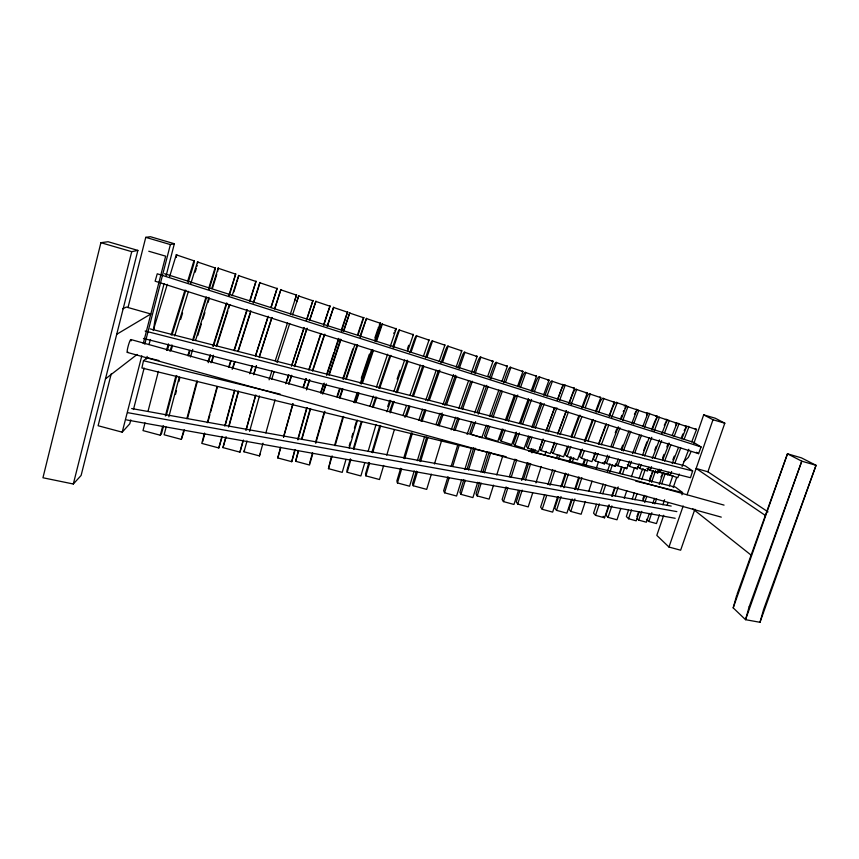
<?xml version="1.0" encoding="UTF-8"?>
<svg xmlns="http://www.w3.org/2000/svg" width="859" height="859" viewBox="0 0 859 859"><rect width="100%" height="100%" fill="white"/><g stroke="black" fill="none" stroke-linecap="round" stroke-linejoin="round"><path stroke-width="1.29" d="M360.243 337.49L366.535 318.238L360.2 335.729M357.924 335.461L363.797 317.454L362.917 319.14M312.826 453.498L309.519 465.02L295.636 461.283L298.352 450.524M343.911 330.779L349.785 312.73L343.16 331.585M280.625 447.163L277.79 457.944L291.738 461.691L294.841 449.633M341.42 331.241L347.734 311.892L346.628 314.34M327.343 326.527L333.646 307.146L327.139 326.109M238.652 275.986L238.63 275.342L232.134 295.797M323.779 325.293L330.092 305.879L327.805 312.096M218.197 269.178L218.293 267.901L211.722 288.495M158.883 360.533L147.168 357.666L143.496 360.726L141.885 367.996L506.176 456.752M309.627 320.568L315.94 301.101L309.627 319.978M271.133 307.361L277.156 288.216L270.907 307.608M306.684 319.913L312.998 300.446L312.332 302.218M100.9 242.7L42.95 477.765L73.326 484.004L81.111 475.457L137.88 250.409L108.084 241.733L100.9 242.7L131.728 251.666L137.88 250.409M73.326 484.004L131.728 251.666M247.038 440.978L243.977 451.78L259.45 455.925L259.912 454.1M111.251 373.772L98.109 425.742L122.203 432.174L129.784 423.788L130.783 419.901M128.012 307.511L145.762 237.352L150.4 236.708L174.356 243.741L166.088 275.879M143.249 343.536L165.669 256.165L148.768 251.236M122.203 432.174L141.81 355.841M144.795 344.191L170.383 244.579L174.356 243.741M164.101 283.599L157.154 310.593A21.765 2.48 -74.8 0 0 154.158 329.18M133.456 409.528L144.14 368.06M146.47 358.987L147.147 356.399M145.01 422.864L143.002 430.595L160.322 435.234L161.535 433.537L163.575 425.806M148.027 411.278L158.4 371.346M274.848 308.585L280.893 289.483L274.655 308.832M160.322 435.234L162.684 426.236M165.379 415.971L175.837 376.156M166.281 415.488L176.793 375.512M166.141 427.084L164.112 434.772L181.346 439.389L184.449 429.962M168.847 416.819L179.306 377.069M175.483 394.464L176.492 390.598M178.865 381.579L179.885 377.724M217.628 271.498L217.853 270.628M181.346 439.389L183.762 430.316M186.865 418.655L196.861 381.074M187.52 418.408L197.43 381.181M238.373 277.167L237.922 278.81M204.539 433.065L201.758 443.384L218.82 447.958L222.052 437.124M207.32 422.735L217.048 386.614M202.66 441.644L204.721 433.967M207.824 422.467L209.886 414.8M210.573 412.245L217.467 386.679M218.82 447.958L221.976 436.372M224.768 426.085L234.571 390.072M225.219 425.484L234.722 390.555M243.365 440.044L239.929 452.145L222.953 447.603L225.756 437.328M228.558 427.052L238.373 391.092M226.153 436.791L222.953 447.603M228.977 426.451L238.491 391.575M239.929 452.145L243.097 440.624M245.921 430.38L255.445 395.806M246.211 429.736L255.789 394.968M249.625 431.315L259.472 395.956M737.043 594.321L787.467 453.81L801.34 457.826L816.05 465.31L759.99 622.292L745.548 619.683L733.199 607.882L736.657 595.394M259.45 455.925L263.004 443.18M265.85 432.979L275.084 399.822M283.491 436.952L292.833 403.762M277.79 457.944L280.689 447.636M283.588 437.338L293.016 403.859M759.99 622.292L763.597 609.482L816.05 465.31L801.78 461.186L787.467 453.81L733.199 607.882M297.729 439.454L306.76 407.617M291.738 461.691L295.013 450.127M297.933 439.851L307.05 407.735M301.606 439.078L310.282 408.562M295.636 461.283L298.556 451.029M301.842 439.475L310.593 408.691M309.605 463.13L312.558 452.822M315.511 442.503L324.015 412.835M315.758 443.265L324.927 411.278M331.37 456.483L328.46 468.66L342.226 472.364L345.93 459.662M334.72 444.919L342.902 416.658M328.46 468.66L332.154 455.925M335.107 445.724L343.589 416.422M349.162 446.089L350.289 442.245M351.782 437.124L352.909 433.28M354.402 428.147L356.27 421.737M349.269 448.215L357.441 420.255M350.354 458.813L346.982 470.335L347.176 472.257L360.877 475.95L364.678 463.087M353.35 448.581L361.209 421.705M347.176 472.257L350.891 459.565M353.865 449.418L362.036 421.501M368.092 451.512L376.049 424.507M368.908 462.432L365.515 473.9L365.859 475.854L379.485 479.526L383.683 465.428M371.926 452.231L379.839 425.463M365.859 475.854L369.649 463.012M372.688 452.736L380.666 425.763M386.743 455.184L394.378 429.564M237.653 279.755L237.03 281.784M400.681 468.262L396.869 480.933L397.438 482.93L409.603 486.205L414.231 470.925M403.719 458.126L411.343 432.796M397.438 482.93L401.658 468.885M404.729 458.674L412.417 433.151M417.324 460.735L424.647 436.544M416.368 471.119L412.535 483.735L413.222 485.754L426.687 489.383L431.347 474.157M419.428 461.015L426.698 437.038M413.222 485.754L417.474 471.763M420.556 461.584L427.889 437.424M148.929 344.599L150.486 339.477M153.224 330.5L167.28 284.329M169.62 276.63L176.267 254.833L193.962 260.792A7.344 0.687 -72.5 0 1 192.878 267.181L188.164 282.547M292.554 314.888L298.771 295.646L296.699 301.971M434.439 464.01L441.816 439.905M166.463 350.268L168.428 343.879M171.177 334.935L184.932 290.192M187.681 281.247L193.962 260.792M167.301 350.397L168.879 345.275M172.025 335.031L185.802 290.224M169.975 351.277L171.94 344.899M174.688 335.966L188.432 291.319M190.795 283.663L197.473 261.974L215.061 267.901A7.323 0.537 -72.4 0 1 213.805 274.214L209.048 289.494M171.177 350.128L172.358 346.295M180.615 319.462L182.58 313.073M195.176 272.185L196.357 268.352M447.99 476.67L443.652 490.725L444.565 492.787L456.58 496.03L461.67 479.633M451.136 466.448L457.836 444.715M444.565 492.787L449.246 477.615M452.757 466.244L459.382 444.758M187.81 355.637L189.388 350.547M192.556 340.379L205.977 297.15M208.748 288.248L215.061 267.901M188.475 355.723L190.054 350.622M193.221 340.432L206.675 297.139M258.398 287.829L259.901 282.407L253.244 303.109M464.805 469.551L471.462 448.108M463.86 479.558L459.909 492.293L460.939 494.354L472.912 497.597L477.711 482.253M467.028 469.379L473.76 447.732M190.397 357.043L192.77 349.42M195.53 340.54L208.952 297.375M197.753 335.515L201.317 324.079M202.896 318.99L204.882 312.633M208.039 302.465L209.231 298.642M212.398 288.474L216.747 274.483M460.939 494.354L465.32 480.267M468.509 470.023L475.285 448.248M681.896 494.795L682.583 492.594L675.561 487.171L528.5 451.125M208.136 361.381L210.122 355.057M212.903 346.198L226.4 303.184M228.784 295.593L235.753 273.785L229.321 295.528M208.232 362.691L210.616 355.089M213.408 346.22L226.926 303.13M211.078 362.799L213.462 355.218M216.243 346.36L229.353 304.644M211.937 361.564L213.537 356.506M217.123 345.103L227.871 310.915M228.666 308.381L229.858 304.58M233.841 291.92L236.633 283.051M290.374 314.083L296.613 294.777L294.551 301.112M480.911 472.031L487.311 451.587M479.623 482.425L476.036 493.839L477.196 495.911L489.115 499.133L493.538 485.131M482.801 472.278L489.158 451.974M477.196 495.911L481.19 483.145M484.401 472.944L490.8 452.521M496.749 474.941L502.783 455.85M228.752 366.997L230.781 360.608M234.013 350.397L246.973 309.519M249.808 300.586L256.068 281.118L249.872 301.466M229.052 367.104L231.05 360.791M234.249 350.697L247.07 310.303M232.188 369.391L234.614 361.746M237.857 351.546L250.817 310.765M232.886 368.114L234.915 361.725M238.168 351.503L250.356 313.148M254.017 301.638L258.076 288.86M506.123 486.881L502.118 499.498L503.449 501.602L513.972 504.458L518.428 490.521M509.333 476.788L514.938 459.114M503.449 501.602L507.894 487.644M511.116 477.486L516.774 459.715M243.977 451.78L244.547 449.976M521.671 480.385L527.34 462.647M530.991 451.243L531.796 448.709M519.899 490.607L516.27 501.935L517.709 504.05L528.199 506.896L532.677 493.002M523.518 479.29L528.747 462.937M531.968 452.876L533.181 449.096M150.185 328.9L685.321 465.911L692.633 470.968L690.486 477.711L143.442 338.446M249.733 373.665L252.17 366.041M255.434 355.884L268.051 316.499M249.894 373.622L252.342 365.977M255.606 355.776L268.276 316.284M253.888 373.493L256.326 365.88M259.182 357.011L271.798 317.701M253.609 374.717L256.465 365.816M259.321 356.914L271.981 317.486M517.709 504.05L522.175 490.135M525.418 480.009L530.679 463.559M534.33 452.167L535.146 449.633M269.103 379.818L271.981 370.852M275.234 360.855L287.507 322.93M535.93 482.898L541.213 466.48M544.874 455.109L546.099 451.319M271.723 379.163L274.161 371.507M277.027 362.659L289.73 323.467M544.67 494.623L540.612 507.143L542.222 509.29L552.648 512.114L557.555 497.039M547.913 484.605L552.777 469.594M556.428 458.33L557.641 454.572M542.222 509.29L546.721 495.439M549.985 485.367L554.882 470.26M558.565 458.921L559.789 455.141M285.736 383.629L288.613 374.803M291.491 365.977L303.828 328.159M306.298 320.59L311.162 305.707M285.886 383.662L288.796 374.739M291.706 365.816L304.193 327.569M289.043 382.985L291.512 375.426M294.39 366.61L306.749 328.804M288.807 384.284L291.716 375.362M294.637 366.439L307.125 328.213M560.841 486.978L565.351 473.159M569.034 461.852L570.677 456.816M558.543 496.706L554.796 508.195L556.514 510.343L566.886 513.167L571.418 499.401M561.872 486.505L566.027 473.738M569.775 462.26L571.439 457.16M556.514 510.343L561.013 496.545M563.88 487.772L568.39 473.964M572.073 462.679L573.715 457.664M303.002 387.516L305.89 378.712M308.789 369.918L320.783 333.464M323.671 324.67L327.397 313.352M303.291 387.57L306.223 378.669M309.143 369.778L320.858 334.194M574.703 489.383L578.816 476.863M582.509 465.589L584.571 459.329M572.319 499.068L568.969 509.247L570.784 511.416L581.135 514.23L585.344 501.484M575.659 488.9L579.417 477.443M583.594 464.73L585.269 459.64M570.784 511.416L574.896 498.918M577.774 490.167L581.887 477.668M585.58 466.426L587.631 460.177M306.556 388.558L309.498 379.635M312.44 370.712L324.197 335.031M306.438 389.954L309.777 379.807M312.708 370.927L324.831 334.14M588.716 491.294L592.087 481.094M596.296 468.348L598.401 461.981M320.869 391.79L322.973 385.433M326.774 373.987L333.936 352.383M334.785 349.838L338.575 338.403M341.528 329.502L346.327 315.178M320.847 393.229L324.208 383.103M326.731 375.512L338.908 338.822M322.501 393.766L325.454 384.886M328.825 374.728L340.626 339.198M322.93 393.927L326.28 383.823M329.222 374.986L340.969 339.616M596.5 504.297L593.558 513.156L595.545 515.346L604.543 517.794L608.784 505.113M600.291 492.905L603.233 484.036M607.442 471.376L609.965 463.785M595.545 515.346L599.357 503.911M602.739 493.742L605.692 484.852M609.922 472.149L612.456 464.526M311.484 304.73L312.075 302.959M337.168 395.72L339.294 389.385M343.095 377.992L352.834 348.883M357.913 333.7L360.877 324.842M337.286 397.18L340.228 388.365M343.181 379.549L354.982 344.276M611.748 496.234L614.722 487.354M619.382 473.406L621.497 467.06M609.332 505.049L605.949 515.142L608.032 517.343L616.998 519.792L620.821 508.399M612.284 496.201L615.248 487.364M619.887 473.47L622.002 467.156M339.445 397.717L342.408 388.859M345.801 378.744L357.237 344.588M340.003 397.921L342.956 389.116M346.327 379.044L357.709 345.05M608.032 517.343L611.844 505.94M615.237 495.804L618.212 486.935M622.453 474.254L624.579 467.919M624.225 498.284L626.78 490.693M631.462 476.777L634.436 467.919M361.285 378.207L369.37 354.23M374.9 337.834L377.874 328.997M353.865 402.42L357.258 392.38M360.222 383.586L371.646 349.688M374.61 340.894L380.537 323.317L366.568 318.614M355.003 402.882L358.396 392.81M361.371 383.984L372.849 349.978M375.823 341.163L379.646 329.824A7.151 0.591 -71.7 0 1 382.33 324.154L396.235 328.836L390.201 346.606M356.098 401.862L359.062 393.089M362.444 383.06L373.44 350.472M376.403 341.699L382.33 324.154M628.455 510.257L626.34 516.538L628.552 518.739L636.197 520.833L639.193 512.018M632.278 498.939L634.393 492.658M639.064 478.828L641.19 472.547A6.722 2.276 -74.1 0 1 643.155 468.649M628.552 518.739L631.537 509.913M634.951 499.82L637.077 493.517M641.77 479.644L645.184 469.551M361.295 323.575L361.639 322.565M369.939 406.264L373.386 396.106M376.403 387.226L387.613 354.219M372.344 407.123L375.759 397.094M378.744 388.311L389.825 355.712M392.81 346.929L396.654 335.644A7.13 0.698 -71.7 0 1 399.478 330.039L413.319 334.709L407.692 351.138M373.171 407.338L376.629 397.202M379.646 388.322L390.856 355.379M393.433 347.777L399.478 330.039M636.873 516.656L638.151 512.898M642.833 499.1L644.11 495.342M649.64 479.032L650.918 475.274M643.037 500.679L644.744 495.643M649.447 481.792L653.291 470.453M649.372 513.414L646.365 522.208L638.742 520.125L641.737 511.32M644.722 502.504L646.859 496.212M651.562 482.371L655.406 471.054M652.797 503.363L654.504 498.338M659.218 484.519L663.073 473.212A6.7 2.373 -74.1 0 0 662.826 472.826M659.454 514.799L656.448 523.571L648.846 521.488L651.841 512.705M654.848 503.911L656.555 498.896M661.698 483.832L665.124 473.781L672.769 475.929L669.333 485.958M387.688 406.543L389.836 400.294M397.105 379.034L400.101 370.272M407.381 349.012L408.669 345.264M386.915 411.794L390.813 400.423M393.841 391.575L404.664 359.975M389.707 411.343L393.132 401.357M396.128 392.617L407.252 360.168M409.818 352.673L413.673 341.442A7.108 0.816 -71.6 0 1 416.636 335.901L429.028 340.078L423.39 356.442M390.233 412.846L394.131 401.497M397.159 392.66L407.982 361.124M411.01 352.297L416.636 335.901M662.89 504.77L664.608 499.755M663.717 515.25L656.802 535.393L668.968 547.043L680.639 550.211L694.888 509.226M667.175 505.167L668.034 502.655M673.231 487.536L676.688 477.464M693.847 443.459L703.682 414.854L715.246 418.226L724.803 423.186L707.902 471.795L768 511.878M402.978 415.584L406.457 405.512M409.926 395.451L420.352 365.247M404.965 417.399L408.905 406.006M412.406 395.87L422.907 365.483M425.527 357.881L429.468 346.488A7.097 0.913 -71.5 0 1 432.56 341.002L444.898 345.157L439.228 361.467M406.479 416.454L409.958 406.393M413.426 396.332L423.863 366.149M426.902 357.355L432.56 341.002M668.968 547.043L683.173 505.972M687.06 494.73L712.981 419.75L703.682 414.854M418.73 420.438L422.66 409.142M425.71 400.358L436.179 370.25M420.803 421.05L424.754 409.7M427.825 400.874L438.358 370.605M440.989 363.035L444.941 351.685A7.076 1.02 -71.5 0 1 448.162 346.263L461.809 350.859L456.118 367.094M421.994 421.404L425.924 410.13M429.414 400.111L439.872 370.057M442.492 362.541L448.162 346.263M435.985 424.55L439.926 413.308M442.986 404.568L453.488 374.588M437.768 425.538L442.17 412.986M444.812 405.448L455.377 375.319M458.019 367.781L461.541 357.741A7.065 1.127 -71.4 0 1 464.902 352.373L477.121 356.496L471.323 372.935M439.089 425.924L443.029 414.704M446.53 404.729L456.591 376.059M459.211 368.575L464.902 352.373M451.243 429.822L455.71 417.184M458.824 408.326L468.649 380.516M453.541 430.08L457.965 417.581M461.058 408.82L470.775 381.31M473.867 372.559L477.4 362.552A7.044 1.224 -71.3 0 1 480.879 357.247L493.045 361.349L487.676 376.457M455.002 430.456L459.017 419.095M462.582 409.002L472.396 381.235M475.081 373.654L480.879 357.247M467.081 434.386L471.559 421.79M474.694 412.975L484.54 385.272M473.524 422.628L469.98 432.571L471.108 434.224L481.802 437.703L486.291 425.173M477.056 412.674L486.795 385.315M489.447 377.853L492.991 367.91A7.033 1.321 -71.3 0 1 496.599 362.659L507.358 366.288L501.978 381.321M471.108 434.224L475.585 421.672M478.27 414.135L488.105 386.518M490.779 378.98L496.599 362.659M489.426 416.4L498.843 390.093M488.148 425.72L484.53 435.824L485.764 437.499L497.748 441.408L502.236 428.92M491.316 416.873L500.808 390.351M503.524 382.77L507.143 372.666A7.012 1.417 -71.2 0 1 510.869 367.459L522.927 371.528L517.526 386.496M485.764 437.499L489.802 426.247M492.937 417.495L502.343 391.232M505.489 382.47L510.869 367.459M505.393 420.191L514.38 395.237M503.406 429.36L499.777 439.432L501.13 441.129L511.739 444.586L516.248 432.152M506.585 420.556L515.658 395.387M518.836 386.582L522.014 377.767A7.001 1.514 -71.2 0 1 525.848 372.623L536.531 376.221L531.12 391.135M501.13 441.129L505.178 429.919M508.324 421.2L517.762 395.043M520.457 387.57L525.848 372.623M519.405 423.455L528.414 398.597M517.086 433.623L513.446 443.663L514.895 445.392L524.14 448.398L528.661 436.007M520.726 423.584L529.38 399.736M532.569 390.952L535.758 382.169A6.99 1.6 -71.1 0 1 539.699 377.069L549.008 380.204L543.586 395.086M361.983 321.599L362.627 319.87M514.895 445.392L519.405 432.968M522.562 424.271L531.581 399.424M534.287 391.972L539.699 377.069M531.828 427.32L540.869 402.527M530.057 436.415L526.406 446.422L527.952 448.162L538.486 451.598L543.103 439.013M533.256 427.653L541.922 403.891M545.121 395.14L548.31 386.389A6.969 1.675 -71 0 1 552.358 381.332L562.956 384.907L557.416 400.004M527.952 448.162L532.022 437.027M535.189 428.362L544.23 403.612M546.936 396.182L552.358 381.332M546.335 430.198L554.646 407.553M542.738 440.087L539.538 448.817L541.181 450.578L550.361 453.573L554.527 442.278M545.948 431.368L554.635 407.692M557.373 400.208L561.034 390.244A6.958 1.75 -71 0 1 565.179 385.229L574.413 388.343L568.862 403.397M541.181 450.578L544.874 440.527M548.106 431.723L556.879 407.853M559.649 400.305L565.179 385.229M557.759 433.505L566.092 410.924M554.592 442.933L551.381 451.63L553.11 453.412L563.568 456.816L567.273 446.82M557.802 434.246L566.5 410.645M569.249 403.193L572.459 394.496A6.947 1.825 -70.9 0 1 576.69 389.535L587.212 393.078L581.64 408.079M553.11 453.412L556.815 443.394M560.047 434.622L568.368 412.084M571.149 404.568L576.69 389.535M570.977 436.823L578.859 415.573M568.475 446.036L565.254 454.69L567.08 456.494L577.495 459.898L581.21 449.933M571.686 437.371L579.943 415.101M582.703 407.681L585.913 399.027A6.936 1.911 -70.9 0 1 590.262 394.109L600.731 397.631L595.62 411.332M567.08 456.494L570.795 446.508M574.037 437.779L581.919 416.561M585.162 407.832L590.262 394.109M584.464 441.215L592.366 420.051M582.359 449.074L579.6 456.462L581.532 458.266L591.905 461.659L595.158 452.983M585.119 441.687L593.386 419.536M596.146 412.159L599.357 403.537A6.915 1.997 -70.8 0 1 603.802 398.673L614.239 402.184L609.117 415.81M581.532 458.266L584.313 450.814M588.028 440.882L595.448 421.017M598.702 412.331L603.802 398.673M598.422 444.307L605.863 424.486M595.641 452.79L593.279 459.071L595.308 460.896L604.349 463.86L607.614 455.216M598.938 444.006L606.486 423.906M609.31 416.379L612.617 407.585A6.904 2.072 -70.7 0 1 617.159 402.764L626.254 405.824L621.132 419.407M595.308 460.896L598.1 453.477M601.354 444.812L608.795 425.022M611.587 417.603L617.159 402.764M701.084 446.959L157.251 273.785L155.125 281.194L698.571 453.649L701.084 446.959L693.578 442.353L164.552 273.71M615.237 432.85L616.655 429.103M620.434 419.085L621.852 415.327M610.878 446.573L618.33 426.816M618.297 459.06L615.506 466.437L606.486 463.484L609.278 456.097M612.542 447.464L619.983 427.75M622.775 420.352L627.897 406.79L636.959 409.84L631.827 423.38M621.25 448.913L622.668 445.177M621.562 450.449L629.035 430.756M629.615 461.176L626.748 468.692L617.761 465.75L620.091 459.608M623.355 451.007L630.817 431.358M633.609 423.992L638.742 410.484L647.772 413.523L642.994 426.064M632.482 453.649L639.654 434.837M639.193 463.881L637.281 468.874L629.593 466.362L631.505 461.358M634.844 452.596L641.523 435.083M644.379 427.567L649.629 413.813L657.35 416.411L652.088 430.155M643.659 450.503L646.967 441.837M652.185 428.212L654.547 422.016M642.532 455.141L649.221 437.65M648.932 467.264L647.503 471L639.837 468.488L641.276 464.74M644.615 456.011L651.777 437.295M654.171 431.057L659.422 417.345L667.121 419.933L661.859 433.634M654.805 449.987L656.233 446.283M652.282 458.545L659.465 439.862M659.186 469.175L657.747 472.901L650.113 470.388L651.541 466.662M654.891 457.954L661.591 440.549M664.458 433.086L669.236 420.652L676.913 423.229L672.125 435.653M662.547 458.072L663.975 454.379M666.82 446.991L668.248 443.298M662.536 460.488L669.247 443.104M668.871 472.3L667.905 474.78L660.292 472.278L661.247 469.798M664.598 461.122L670.825 445.005M674.175 436.318L678.964 423.927L686.609 426.504L681.821 438.885M672.855 459.78L674.283 456.097M681.423 437.661L682.851 433.978M672.221 463.635L678.46 447.55M679.222 473.996L677.772 477.701L670.181 475.21L671.62 471.494M674.981 462.829L680.736 447.99M684.097 439.325L688.897 426.955L696.52 429.521L691.72 441.88M682.1 466.587L688.832 449.289M690.851 452.156L688.349 457.418L683.496 461.981M105.474 378.873L137.139 354.434M116.727 334.28L150.83 313.986L126.391 307.06L122.826 308.789M131.663 408.54L671.201 506.069M127.658 412.653L676.849 511.61M126.509 419.901L675.174 518.288M143.496 360.726L280.227 394.174M635.714 481.126L682.583 492.594M145.128 331.037L692.633 470.968M127.25 352.394L721.281 517.129M130.998 339.563L724.062 505.113M580.061 449.858L582.391 450.513M593.569 453.659L595.878 454.304M646.891 468.649L650.735 469.733M657.962 471.774L663.073 473.212M707.902 471.795L696.144 468.466L765.348 515.454M712.981 419.75L724.803 423.186M145.762 237.352L170.383 244.579M218.036 268.191L235.538 274.085M315.876 301.445L330.049 306.233M333.614 307.501L347.723 312.257M238.491 275.567L255.885 281.43M259.729 282.718L277.017 288.549M280.753 289.805L296.516 295.12M349.785 313.095L363.829 317.83M298.674 295.99L312.923 300.79M696.445 452.296L698.571 453.649M667.626 473.288L670.181 475.21M666.219 473.502L667.905 474.78M657.801 470.378L660.292 472.278M655.277 471L657.747 472.901M647.697 468.509L650.113 470.388M692.794 508.85L751.11 555.129M637.496 466.609L639.837 468.488M635.724 467.629L637.281 468.874M627.317 464.494L629.593 466.362M625.255 467.446L626.748 468.692M615.581 463.892L617.761 465.75M614.056 465.202L615.506 466.437M604.382 461.648L606.486 463.484M602.964 462.625L604.349 463.86M646.483 519.276L648.846 521.488M637.217 518.653L638.742 520.125M603.168 516.323L604.543 517.794M127.841 351.975A6.722 0.891 -74.5 0 1 127.411 349.42A6.722 0.891 -74.5 0 1 129.816 341.152A6.722 0.891 -74.5 0 1 131.073 340.894M176.267 254.833A7.366 0.805 -72.6 0 1 176.718 255.348M176.546 256.583A7.366 0.805 -72.6 0 1 176.385 257.378M535.651 375.877A6.99 1.578 -71.1 0 1 536.531 376.221M428.308 340.185A7.097 0.891 -71.6 0 1 429.028 340.078M476.176 356.528A7.055 1.203 -71.4 0 1 477.121 356.496M686.073 427.546A6.829 2.513 -70.4 0 1 688.897 426.955M684.194 430.584A6.829 2.513 -70.4 0 1 684.623 429.704M685.095 428.888A6.829 2.513 -70.4 0 1 685.579 428.158M695.103 428.995A6.829 2.556 -70.3 0 1 696.52 429.521M647.493 413.963A6.872 2.276 -70.6 0 1 649.629 413.813M646.548 415.112A6.872 2.276 -70.6 0 1 647.02 414.478M655.621 416.175A6.861 2.319 -70.5 0 1 657.35 416.411M624.225 406.028A6.893 2.126 -70.7 0 1 626.254 405.824M573.415 387.957A6.947 1.815 -70.9 0 1 574.413 388.343M197.473 261.974A7.344 0.655 -72.5 0 1 197.742 263.004M197.216 265.345A7.344 0.655 -72.5 0 1 196.958 266.301M380.032 323.499A7.151 0.58 -71.7 0 1 380.537 323.317M378.218 327.998A7.151 0.58 -71.7 0 1 378.561 327.043M379.227 325.314A7.151 0.58 -71.7 0 1 379.796 323.983M395.666 328.997A7.13 0.676 -71.7 0 1 396.235 328.836M393.787 333.464A7.13 0.676 -71.7 0 1 394.141 332.508M394.818 330.79A7.13 0.676 -71.7 0 1 395.129 330.071M412.664 334.838A7.119 0.795 -71.6 0 1 413.319 334.709M444.35 344.921A7.087 0.999 -71.5 0 1 444.898 345.157M460.929 350.912A7.065 1.106 -71.4 0 1 461.809 350.859M492.035 361.349A7.033 1.299 -71.3 0 1 493.045 361.349M506.284 366.267A7.022 1.396 -71.2 0 1 507.358 366.288M521.778 371.485A7.001 1.493 -71.2 0 1 522.927 371.528M547.752 380.129A6.979 1.654 -71 0 1 549.008 380.204M562.301 384.402A6.958 1.739 -71 0 1 562.956 384.907M585.784 392.939A6.936 1.89 -70.9 0 1 587.212 393.078M599.636 397.212A6.926 1.976 -70.8 0 1 600.731 397.631M613.09 401.754A6.904 2.062 -70.7 0 1 614.239 402.184M624.965 408.154A6.893 2.137 -70.7 0 1 627.897 406.79M623.269 411.579A6.893 2.137 -70.7 0 1 623.655 410.623M636.122 409.281A6.883 2.201 -70.6 0 1 636.959 409.84M636.197 411.171A6.883 2.212 -70.6 0 1 638.742 410.484M634.414 414.285A6.883 2.212 -70.6 0 1 634.833 413.383M635.273 412.556A6.883 2.212 -70.6 0 1 635.735 411.815M646.516 413.05A6.872 2.266 -70.6 0 1 647.772 413.523M654.945 421.071A6.861 2.33 -70.5 0 1 659.422 417.345M665.349 419.675A6.851 2.384 -70.5 0 1 667.121 419.933M665.113 423.455A6.851 2.394 -70.5 0 1 669.236 420.652M664.297 425.291A6.851 2.394 -70.5 0 1 664.683 424.346M675.11 422.961A6.84 2.437 -70.4 0 1 676.913 423.229M675.7 425.162A6.84 2.448 -70.4 0 1 678.964 423.927M685.224 425.989A6.84 2.491 -70.4 0 1 686.609 426.504M651.637 473.481A6.711 2.33 -74.1 0 1 652.045 472.686M652.464 471.988A6.711 2.33 -74.1 0 1 652.904 471.398M661.688 475.403A6.7 2.394 -74.1 0 1 665.124 473.781M660.904 477.056A6.7 2.394 -74.1 0 1 661.28 476.187M672.522 475.553A6.689 2.437 -74.1 0 1 672.769 475.929M749.134 606.851L745.548 619.683L801.78 461.186L749.134 606.851"/></g></svg>
